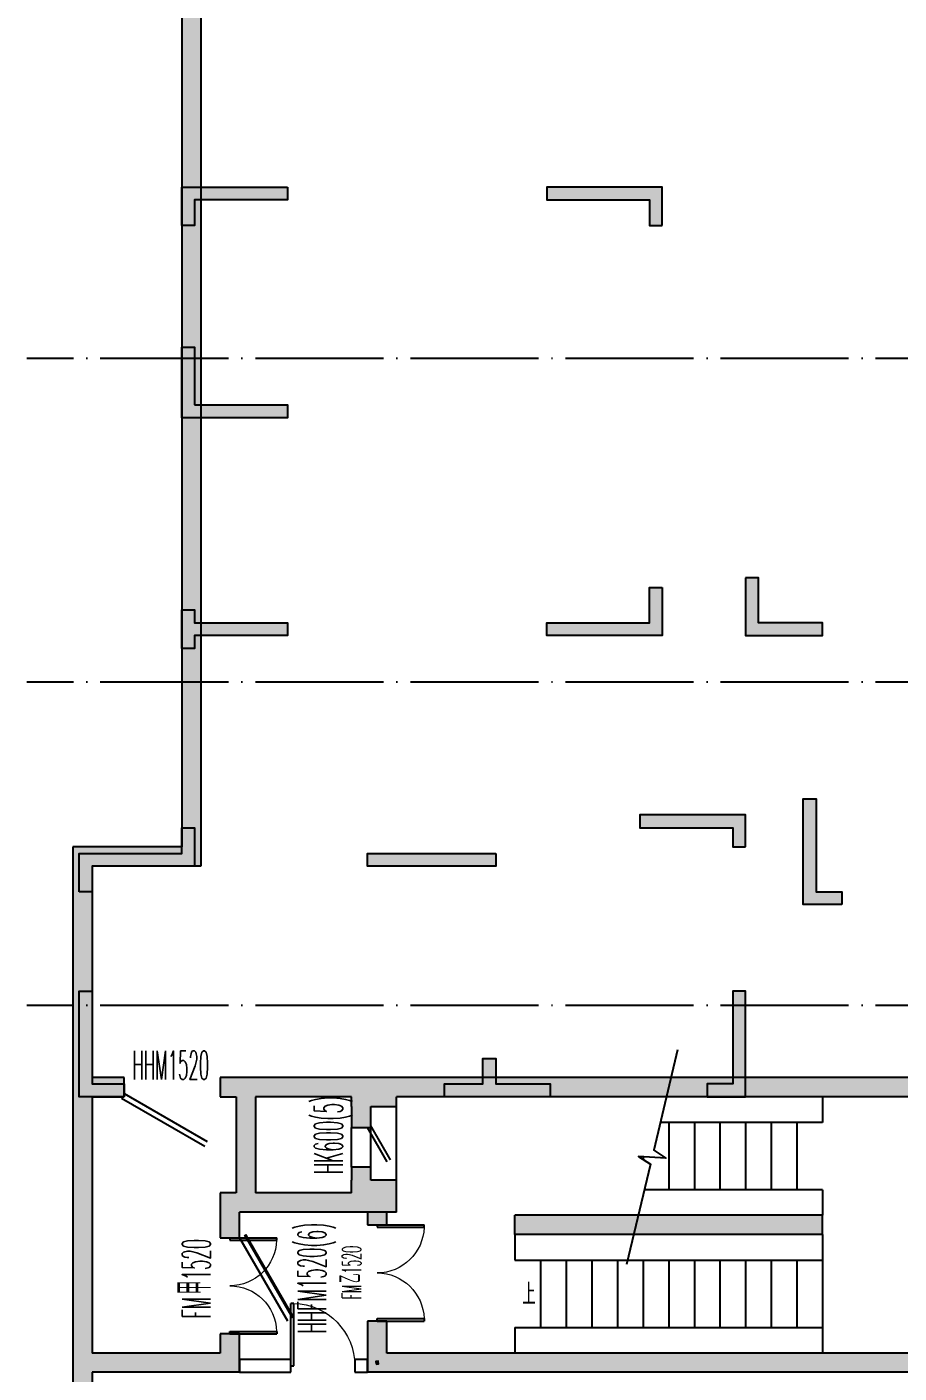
# Model space of a CAD drawing. Header units: millimetres. Extents: x 1337745 to 1642153, y -192803 to 266425.
# Drawn here: x 1369803 to 1383414, y 144361 to 165374 of the extents above; entities that cross this region are included whole.
import ezdxf

# ---------------------------------------------------------------- set-up
doc = ezdxf.new("R2010")
doc.units = ezdxf.units.MM
doc.header["$LTSCALE"] = 1000
doc.header["$MEASUREMENT"] = 0
doc.linetypes.add('DOTE', pattern=[2.4200000000000004, 2, -0.2, 0.02, -0.2])
for name, color, linetype in [('A-Stair', 4, 'Continuous'), ('DIM_SYMB', 7, 'Continuous'), ('DOOR_FIRE', 4, 'Continuous'), ('DOOR_FIRE_TEXT', 7, 'Continuous'), ('DOTE', 16, 'DOTE'), ('PROMPT', 1, 'Continuous'), ('PUB_HATCH', 8, 'Continuous'), ('PUB_TEXT', 7, 'Continuous'), ('WALL', 2, 'Continuous'), ('WINDOW', 4, 'Continuous'), ('WINDOW_TEXT', 7, 'Continuous'), ('剪力墙', 6, 'Continuous'), ('砖墙', 30, 'Continuous')]:
    doc.layers.add(name, color=color, linetype=linetype)
doc.styles.add('_TCH_DIM', font='SIMPLEX.shx', dxfattribs={"width": 0.85, "bigfont": 'GBCBIG.shx'})
doc.styles.add('_TCH_WINDOW', font='SIMPLEX.shx', dxfattribs={"width": 0.6, "height": 3.5, "bigfont": 'GBCBIG.shx'})

# ---------------------------------------------------------------- blocks, each defined once
blk = doc.blocks.new('jgjlq030328')
at = {"layer": 'PUB_HATCH'}
for points in [[(-245334.9918202752, 18311.90654077983), (-245334.9918202752, 17711.90654077983), (-246984.9918202752, 17711.90654077983), (-246984.9918202752, 17911.90654077983), (-245534.9918202752, 17911.90654077983), (-245534.9918202752, 18311.90654077983)], [(-250434.9918202752, 16811.90654077983), (-249534.9918202752, 16811.90654077983), (-249534.9918202752, 18011.90654077983), (-249734.9918202752, 18011.90654077983), (-249734.9918202752, 17011.90654077983), (-250434.9918202752, 17011.90654077983)], [(-246234.9918202752, 16811.90654077983), (-246734.9918202752, 16811.90654077983), (-246734.9918202752, 15161.90654077983), (-246534.9918202752, 15161.90654077983), (-246534.9918202752, 16611.90654077983), (-246234.9918202752, 16611.90654077983)], [(-242334.9918202752, 16211.90654077983), (-242334.9918202752, 16811.90654077983), (-243984.9918202752, 16811.90654077983), (-243984.9918202752, 16611.90654077983), (-242534.9918202752, 16611.90654077983), (-242534.9918202752, 16211.90654077983)], [(-255934.9918202752, 15511.90654077983), (-256534.9918202752, 15511.90654077983), (-256534.9918202752, 13711.90654077983), (-256334.9918202752, 13711.90654077983), (-256334.9918202752, 15311.90654077983), (-255934.9918202752, 15311.90654077983)], [(-250284.9918202752, 15511.90654077983), (-249534.9918202752, 15511.90654077983), (-249534.9918202752, 13711.90654077983), (-249734.9918202752, 13711.90654077983), (-249734.9918202752, 15311.90654077983), (-250284.9918202752, 15311.90654077983)], [(-242334.9918202752, 13761.90654077983), (-242334.9918202752, 12111.90654077983), (-242534.9918202752, 12111.90654077983), (-242534.9918202752, 12711.90654077983), (-242934.9918202752, 12711.90654077983), (-242934.9918202752, 12911.90654077983), (-242534.9918202752, 12911.90654077983), (-242534.9918202752, 13761.90654077983)], [(-246134.9918202752, 12911.90654077983), (-245934.9918202752, 12911.90654077983), (-245934.9918202752, 10911.90654077983), (-246134.9918202752, 10911.90654077983), (-246134.9918202752, 12711.90654077983)], [(-256534.9918202752, 9661.906540779833), (-256334.9918202752, 9661.906540779833), (-256334.9918202752, 8211.906540779833), (-255934.9918202752, 8211.906540779833), (-255934.9918202752, 8011.906540779833), (-256534.9918202752, 8011.906540779833)], [(-253134.9918202752, 8211.906540779833), (-253134.9918202752, 9661.906540779833), (-252934.9918202752, 9661.906540779833), (-252934.9918202752, 8011.906540779833), (-254034.9918202752, 8011.906540779833), (-254034.9918202752, 8211.906540779833)], [(-249934.9918202752, 8011.906540779833), (-249934.9918202752, 8211.906540779833), (-249734.9918202752, 8211.906540779833), (-249734.9918202752, 9661.906540779833), (-249534.9918202752, 9661.906540779833), (-249534.9918202752, 8211.906540779833), (-249334.9918202752, 8211.906540779833), (-249334.9918202752, 8011.906540779833)], [(-245534.9918202752, 6411.906540779833), (-245934.9918202752, 6411.906540779833), (-246134.9918202752, 6411.906540779833), (-246134.9918202752, 8011.906540779833), (-246534.9918202752, 8011.906540779833), (-246534.9918202752, 8211.906540779833), (-245934.9918202752, 8211.906540779833), (-245934.9918202752, 6611.906540779833), (-245534.9918202752, 6611.906540779833)], [(-242334.9918202752, 7111.906540779833), (-242334.9918202752, 6411.906540779833), (-243984.9918202752, 6411.906540779833), (-243984.9918202752, 6611.906540779833), (-242534.9918202752, 6611.906540779833), (-242534.9918202752, 7111.906540779833)]]:
    blk.add_hatch(color=256, dxfattribs=at).paths.add_polyline_path(points)
at = {"layer": '剪力墙'}
for points in [[(-245334.9918202752, 18311.90654077983), (-245334.9918202752, 17711.90654077983), (-246984.9918202752, 17711.90654077983), (-246984.9918202752, 17911.90654077983), (-245534.9918202752, 17911.90654077983), (-245534.9918202752, 18311.90654077983)], [(-250434.9918202752, 16811.90654077983), (-249534.9918202752, 16811.90654077983), (-249534.9918202752, 18011.90654077983), (-249734.9918202752, 18011.90654077983), (-249734.9918202752, 17011.90654077983), (-250434.9918202752, 17011.90654077983)], [(-246234.9918202752, 16811.90654077983), (-246734.9918202752, 16811.90654077983), (-246734.9918202752, 15161.90654077983), (-246534.9918202752, 15161.90654077983), (-246534.9918202752, 16611.90654077983), (-246234.9918202752, 16611.90654077983)], [(-242334.9918202752, 16211.90654077983), (-242334.9918202752, 16811.90654077983), (-243984.9918202752, 16811.90654077983), (-243984.9918202752, 16611.90654077983), (-242534.9918202752, 16611.90654077983), (-242534.9918202752, 16211.90654077983)], [(-255934.9918202752, 15511.90654077983), (-256534.9918202752, 15511.90654077983), (-256534.9918202752, 13711.90654077983), (-256334.9918202752, 13711.90654077983), (-256334.9918202752, 15311.90654077983), (-255934.9918202752, 15311.90654077983)], [(-250284.9918202752, 15511.90654077983), (-249534.9918202752, 15511.90654077983), (-249534.9918202752, 13711.90654077983), (-249734.9918202752, 13711.90654077983), (-249734.9918202752, 15311.90654077983), (-250284.9918202752, 15311.90654077983)], [(-242334.9918202752, 13761.90654077983), (-242334.9918202752, 12111.90654077983), (-242534.9918202752, 12111.90654077983), (-242534.9918202752, 12711.90654077983), (-242934.9918202752, 12711.90654077983), (-242934.9918202752, 12911.90654077983), (-242534.9918202752, 12911.90654077983), (-242534.9918202752, 13761.90654077983)], [(-246134.9918202752, 12911.90654077983), (-245934.9918202752, 12911.90654077983), (-245934.9918202752, 10911.90654077983), (-246134.9918202752, 10911.90654077983), (-246134.9918202752, 12711.90654077983)], [(-256534.9918202752, 9661.906540779833), (-256334.9918202752, 9661.906540779833), (-256334.9918202752, 8211.906540779833), (-255934.9918202752, 8211.906540779833), (-255934.9918202752, 8011.906540779833), (-256534.9918202752, 8011.906540779833)], [(-253134.9918202752, 8211.906540779833), (-253134.9918202752, 9661.906540779833), (-252934.9918202752, 9661.906540779833), (-252934.9918202752, 8011.906540779833), (-254034.9918202752, 8011.906540779833), (-254034.9918202752, 8211.906540779833)], [(-245534.9918202752, 6411.906540779833), (-245934.9918202752, 6411.906540779833), (-246134.9918202752, 6411.906540779833), (-246134.9918202752, 8011.906540779833), (-246534.9918202752, 8011.906540779833), (-246534.9918202752, 8211.906540779833), (-245934.9918202752, 8211.906540779833), (-245934.9918202752, 6611.906540779833), (-245534.9918202752, 6611.906540779833)], [(-242334.9918202752, 7111.906540779833), (-242334.9918202752, 6411.906540779833), (-243984.9918202752, 6411.906540779833), (-243984.9918202752, 6611.906540779833), (-242534.9918202752, 6611.906540779833), (-242534.9918202752, 7111.906540779833)]]:
    blk.add_lwpolyline(points, close=True, dxfattribs=at)
for points in [[(-246134.9918202752, 12711.90654077983), (-246134.9918202752, 12711.90654077983)], [(-249934.9918202752, 8011.906540779833), (-249934.9918202752, 8211.906540779833), (-249734.9918202752, 8211.906540779833), (-249734.9918202752, 9661.906540779833), (-249534.9918202752, 9661.906540779833), (-249534.9918202752, 8211.906540779833), (-249334.9918202752, 8211.906540779833), (-249334.9918202752, 8011.906540779833), (-249934.9918202752, 8011.906540779833), (-249534.9918202752, 8011.906540779833)], [(-256534.9918202752, 8211.906540779833), (-256534.9918202752, 8211.906540779833)], [(-252934.9918202752, 8211.906540779833), (-252934.9918202752, 8211.906540779833)]]:
    blk.add_lwpolyline(points, dxfattribs=at)
blk = doc.blocks.new('$DorLib2D$00000182')
at = {"color": 0}
for p, q in [((-0.5266666666713373, 0.1128546881980927), (0.3393587371131073, 0.6128546881980945)), ((-0.5000000000047109, 0.06666666666294674), (0.3660254037797355, 0.5666666666629521))]:
    blk.add_line(p, q, dxfattribs=at)
blk = doc.blocks.new('$DorLib2D$00000191')
at = {"color": 0}
blk.add_line((-0.5000000000157989, 0.1499999999964565), (0.3660254037903883, 0.6500000000090793), dxfattribs=at)
at = {"color": 0, "const_width": 0.05}
blk.add_lwpolyline([(-0.5500000000157925, 0.2366025403748857), (0.3160254037905226, 0.7366025403875369)], dxfattribs=at)
blk = doc.blocks.new('$DorLib2D$00000193')
at = {"color": 0}
blk.add_line((-0.4999999999943885, 0.09999999999833165), (0.3660254037900739, 0.5999999999983903), dxfattribs=at)
at = {"color": 0, "const_width": 0.03333333333333333}
blk.add_lwpolyline([(-0.53333333332764, 0.1577350269172744), (0.3326920704568348, 0.6577350269173916)], dxfattribs=at)
blk = doc.blocks.new('$DorLib2D$00000002')
for p, q in [((-0.5, -5.684341886080802e-17), (-0.5000000000000007, 0.4875)), ((-0.4750000000000007, 0.4875), (-0.5000000000000007, 0.4875)), ((-0.475, -2.842170943040401e-17), (-0.4750000000000007, 0.4875)), ((0.475, -2.842170943040401e-17), (0.4750000000000007, 0.4875)), ((0.4750000000000007, 0.4875), (0.5000000000000007, 0.4875)), ((0.5, -5.684341886080802e-17), (0.5000000000000007, 0.4875)), ((-0.5, -5.684341886080802e-17), (-0.475, -2.842170943040401e-17)), ((0.5, -5.684341886080802e-17), (0.475, -2.842170943040401e-17))]:
    blk.add_line(p, q)
at = {"lineweight": 13}
for centre, start, end in [((-0.4875, -4.263256414560601e-17), 0, 88.53071641864632), ((0.4875, -4.263256414560601e-17), 91.4692835813537, 180)]:
    blk.add_arc(centre, 0.4875, start, end, dxfattribs=at)
blk = doc.blocks.new('$DorLib2D$00000001')
for p, q in [((0.45, 0.9750000000000001), (0.5000000000000002, 0.9750000000000001)), ((0.45, 0), (0.45, 0.9750000000000001)), ((0.5, 0), (0.5, 0.9750000000000001)), ((0.5, 0), (0.45, 0))]:
    blk.add_line(p, q)
at = {"lineweight": 13}
blk.add_arc((0.475, 0), 0.975, 91.4692835813538, 180, dxfattribs=at)

msp = doc.modelspace()

# ---------------------------------------------------------------- hatches: boundary and pattern name
at = {"layer": 'PUB_HATCH'}
for points in [[(1372519.178127716, 196574.0955879191), (1372219.178127713, 196874.0955879206), (1372219.178127715, 152574.0955866533), (1372519.178127717, 152274.0955866482)], [(1370819.178154569, 152274.0955866913), (1370519.178154563, 152574.0955866963), (1370519.178154558, 148824.0955867466), (1370719.178154564, 148824.0955867452), (1370819.17815457, 148974.0955867488)], [(1372519.178127717, 152274.0955866482), (1372219.178127715, 152574.0955866533), (1370519.178154563, 152574.0955866963), (1370819.178154569, 152274.0955866913)], [(1370719.178154564, 148824.0955867452), (1370519.178154558, 148824.0955867466), (1370519.17815456, 144524.0955866723), (1370719.178154561, 144524.0955866706), (1370819.178154565, 144674.0955866669), (1370819.178154564, 148674.0955867404)], [(1370819.178154564, 148674.0955867404), (1371319.178154196, 148674.0955867569), (1371319.178154204, 148974.0955866895), (1370819.17815457, 148974.0955867488), (1370719.178154564, 148824.0955867452)], [(1373219.178154084, 148974.0955866817), (1372819.178154203, 148974.0955866475), (1372819.178154196, 148674.0955867188), (1373069.178154056, 148674.0955866832), (1373219.178154066, 148774.0955866902)], [(1373219.178154065, 148774.0955866902), (1373069.178154056, 148674.0955866832), (1373069.178154095, 147174.0955864419), (1373219.178154107, 147074.0955864193), (1373369.178154096, 147174.0955864229), (1373369.178154056, 148674.0955867057)], [(1375152.51134817, 148774.0955866427), (1375019.178010518, 148974.095586636), (1373219.178154084, 148974.0955866817), (1373219.178154066, 148774.0955866902), (1373369.178154056, 148674.0955867057), (1374869.178016965, 148674.0955866677)], [(1384219.178154174, 148674.0955864044), (1384519.178154177, 148974.0955863954), (1375019.178010518, 148974.095586636), (1375152.51134817, 148774.0955866426), (1375569.178017027, 148674.095586624)], [(1372819.178154105, 147174.0955864354), (1372819.178154115, 146474.0955866141), (1373119.178154178, 146474.0955866223), (1373119.17815414, 146874.0955859551)], [(1373219.178154107, 147074.0955864192), (1373069.178154095, 147174.0955864419), (1372819.178154105, 147174.0955864354), (1373119.17815414, 146874.0955859551), (1373219.178154132, 146874.095586393)], [(1375569.178154069, 146874.0955864775), (1374869.17815407, 147174.0955864614), (1373369.178154096, 147174.0955864229), (1373219.178154107, 147074.0955864193), (1373219.178154132, 146874.095586393)], [(1375119.178154172, 146874.0955864332), (1375119.178154173, 146674.0955863703), (1375419.1781542, 146674.0955863782), (1375419.178154173, 146874.0955864412)], [(1382219.178154154, 146824.0955863793), (1377419.178154154, 146824.0955865011), (1377419.178154147, 146524.0955865009), (1382219.178154146, 146524.0955863793)], [(1375419.178154212, 144674.0955865589), (1375419.178154226, 145174.0955863781), (1375119.178154202, 145174.09558637), (1375119.178154221, 144374.0955865479)], [(1373119.178154206, 144374.0955866139), (1373119.178154219, 144974.0955867236), (1372819.178154155, 144974.0955867156), (1372819.178154171, 144674.0955866163)], [(1373119.178154206, 144374.0955866139), (1372819.178154171, 144674.0955866163), (1370819.178154565, 144674.0955866669), (1370719.178154561, 144524.0955866706), (1370819.178154558, 144374.0955866723)], [(1384369.178154069, 144574.0955863273), (1384219.178154069, 144674.0955863355), (1375419.178154212, 144674.0955865589), (1375119.178154221, 144374.0955865479), (1384369.178154074, 144374.0955863246)], [(1370719.178154561, 144524.0955866706), (1370519.17815456, 144524.0955866723), (1370519.178154564, 134229.5851764969), (1370819.178154564, 134229.5851764968), (1370819.178154558, 144374.0955866723)]]:
    msp.add_hatch(color=256, dxfattribs=at).paths.add_polyline_path(points)
at = {"layer": 'PUB_HATCH', "linetype": 'ByBlock'}
for points in [[(1374869.178023256, 148524.0955800997), (1375569.178023256, 148524.0956098282), (1375569.178017027, 148674.095586624), (1375152.51134817, 148774.0955866427), (1374869.178016965, 148674.0955866677)], [(1374869.178023256, 148524.0955694015), (1374869.178060806, 148194.0955694494), (1375169.178060905, 148194.0956035865), (1375169.178023256, 148524.0956035386)], [(1375169.178154115, 147374.095603509), (1375169.178131454, 147574.0956034846), (1374869.178131356, 147574.0955693476), (1374869.178154115, 147374.0955693719)], [(1374869.17815407, 147174.0955864614), (1375569.178154069, 146874.0955864775), (1375569.178154115, 147374.0955864451), (1374869.178154115, 147374.0955864392)]]:
    msp.add_hatch(color=256, dxfattribs=at).paths.add_polyline_path(points)

# ---------------------------------------------------------------- linework, layer by layer
at = {"layer": 'A-Stair'}
for p, q in [((1382219.178154205, 148674.0955863766, 0.00606210635075503), (1382219.178154194, 148274.0955863747, 0.00606210635075503)), ((1382219.178154194, 148274.0955863747, 0.00606210635075503), (1379688.563023149, 148274.0955864415, 0.00606210635075503)), ((1379819.178154194, 148274.0955864382, 0.00606210635075503), (1379819.178154165, 147224.0955864378, 0.00606210635075503)), ((1380219.178154194, 148274.0955864278, 0.00606210635075503), (1380219.178154166, 147224.0955864273, 0.00606210635075503)), ((1380619.178154194, 148274.095586417, 0.00606210635075503), (1380619.178154165, 147224.0955864169, 0.00606210635075503)), ((1381019.178154194, 148274.0955864066, 0.00606210635075503), (1381019.178154166, 147224.0955864064, 0.00606210635075503)), ((1381419.178154194, 148274.095586396, 0.00606210635075503), (1381419.178154166, 147224.0955863955, 0.00606210635075503)), ((1381819.178154194, 148274.0955863854, 0.00606210635075503), (1381819.178154165, 147224.0955863855, 0.00606210635075503)), ((1379419.17815418, 147738.3495389793, 0.00606210635075503), (1379419.178154178, 147695.6116477225, 0.00606210635075503)), ((1382219.178154166, 147224.0955863746, 0.00606210635075503), (1379439.206863887, 147224.0955864481, 0.00606210635075503)), ((1382219.178154166, 147224.0955863746, 0.00606210635075503), (1382219.178154154, 146824.0955863752, 0.00606210635075503)), ((1377419.178154146, 146524.0955865059, 0.00606210635075503), (1377419.178154136, 146124.0955865051, 0.00606210635075503)), ((1382219.178154147, 146524.0955863791, 0.00606210635075503), (1382219.178154099, 144674.0955863713, 0.00606210635075503)), ((1377419.178154136, 146124.0955865051, 0.00606210635075503), (1382219.178154136, 146124.0955863787, 0.00606210635075503)), ((1377819.178154136, 146124.095586495, 0.00606210635075503), (1377819.178154109, 145074.0955864951, 0.00606210635075503)), ((1378219.178154136, 146124.0955864843, 0.00606210635075503), (1378219.178154109, 145074.0955864844, 0.00606210635075503)), ((1378619.178154136, 146124.0955864736, 0.00606210635075503), (1378619.178154109, 145074.0955864741, 0.00606210635075503)), ((1379019.178154136, 146124.0955864632, 0.00606210635075503), (1379019.178154108, 145074.0955864634, 0.00606210635075503)), ((1379419.178154136, 146124.0955864526, 0.00606210635075503), (1379419.178154109, 145074.0955864527, 0.00606210635075503)), ((1379819.178154136, 146124.095586442, 0.00606210635075503), (1379819.178154109, 145074.0955864423, 0.00606210635075503)), ((1380219.178154136, 146124.0955864313, 0.00606210635075503), (1380219.178154109, 145074.0955864317, 0.00606210635075503)), ((1380619.178154136, 146124.0955864209, 0.00606210635075503), (1380619.178154108, 145074.0955864211, 0.00606210635075503)), ((1381019.178154136, 146124.0955864103, 0.00606210635075503), (1381019.178154109, 145074.0955864103, 0.00606210635075503)), ((1381419.178154136, 146124.0955863998, 0.00606210635075503), (1381419.178154109, 145074.0955863998, 0.00606210635075503)), ((1381819.178154136, 146124.095586389, 0.00606210635075503), (1381819.178154109, 145074.0955863894, 0.00606210635075503)), ((1377419.17815411, 145074.0955865053, 0.00606210635075503), (1382219.178154108, 145074.0955863788, 0.00606210635075503)), ((1377419.17815411, 145074.0955865053, 0.00606210635075503), (1377419.1781541, 144674.0955865001, 0.00606210635075503))]:
    msp.add_line(p, q, dxfattribs=at)
at = {"layer": 'DIM_SYMB', "elevation": 4.740526562506619e-08}
msp.add_lwpolyline([(1379957.811697155, 149407.8598717959), (1379585.594783464, 147840.5123455492), (1379772.251814226, 147717.6251172335), (1379346.505430692, 147742.6152215872), (1379533.607204859, 147621.6007385685), (1379161.390291167, 146054.2532123219)], dxfattribs=at)
msp.add_lwpolyline([(1377819.178154123, 145599.0955863753, 0, 0, 0), (1383219.728423676, 145599.0955863753, 0, 0, 0), (1383219.728423676, 147749.0955864378, 0, 0, 0), (1380119.17815418, 147749.0955864378, 80.00000000000001, 0, 0), (1379819.17815418, 147749.0955864377, 0, 0, 0)], format="xyseb", dxfattribs=at)
at = {"layer": 'DOTE'}
for p, q in [((1481847.478085001, 160198.5645596617), (1369802.561358489, 160198.5645596615)), ((1481847.478085, 155148.5645596617), (1369802.561358489, 155148.5645596614)), ((1481847.478085, 150098.5645596617), (1369802.561358489, 150098.5645596615))]:
    msp.add_line(p, q, dxfattribs=at)
at = {"layer": 'PROMPT'}
for p, q in [((1375247.055436862, 144541.7190190078, 4.740526562506619e-08), (1375291.300871524, 144506.4721537355, 4.740526562506619e-08)), ((1375251.554721557, 144501.9728690403, 4.740526562506619e-08), (1375286.801586829, 144546.2183037029, 4.740526562506619e-08))]:
    msp.add_line(p, q, dxfattribs=at)
at = {"layer": 'PROMPT', "elevation": 4.740526562506619e-08}
msp.add_lwpolyline([(1375251.554721557, 144501.9728690403), (1375291.300871524, 144506.4721537355), (1375286.801586829, 144546.2183037029), (1375247.055436862, 144541.7190190078)], close=True, dxfattribs=at)
at = {"layer": 'WALL'}
for p, q in [((1372219.178127713, 196874.0955879206, 4.740526562506619e-08), (1372219.178127715, 152574.0955866533, 4.740526562506619e-08)), ((1372519.178127716, 196574.0955879191, 4.740526562506619e-08), (1372519.178127717, 152274.0955866482, 4.740526562506619e-08)), ((1370519.178154563, 152574.0955866963, 4.740526562506619e-08), (1370519.178154558, 148824.0955867466, 4.740526562506619e-08)), ((1372219.178127715, 152574.0955866533, 4.740526562506619e-08), (1370519.178154563, 152574.0955866963, 4.740526562506619e-08)), ((1370819.178154569, 152274.0955866913, 4.740526562506619e-08), (1370819.17815457, 148974.0955867488, 4.740526562506619e-08)), ((1372519.178127717, 152274.0955866482, 4.740526562506619e-08), (1370819.178154569, 152274.0955866913, 4.740526562506619e-08)), ((1370519.178154558, 148824.0955867466, 4.740526562506619e-08), (1370519.17815456, 144524.0955866723, 4.740526562506619e-08)), ((1371319.178154204, 148974.0955866895, 4.740526562506619e-08), (1370819.17815457, 148974.0955867488, 4.740526562506619e-08)), ((1371319.178154196, 148674.0955867569, 4.740526562506619e-08), (1371319.178154204, 148974.0955866895, 4.740526562506619e-08)), ((1373219.178154084, 148974.0955866817, 4.740526562506619e-08), (1372819.178154203, 148974.0955866475, 4.740526562506619e-08)), ((1372819.178154203, 148974.0955866475, 4.740526562506619e-08), (1372819.178154196, 148674.0955867188, 4.740526562506619e-08)), ((1375019.178010518, 148974.095586636, 4.740526562506619e-08), (1373219.178154084, 148974.0955866817, 4.740526562506619e-08)), ((1384519.178154177, 148974.0955863954, 4.740526562506619e-08), (1375019.178010518, 148974.095586636, 4.740526562506619e-08)), ((1370819.178154564, 148674.0955867404, 4.740526562506619e-08), (1370819.178154565, 144674.0955866669, 4.740526562506619e-08)), ((1370819.178154564, 148674.0955867404, 4.740526562506619e-08), (1371319.178154196, 148674.0955867569, 4.740526562506619e-08)), ((1372819.178154196, 148674.0955867188, 4.740526562506619e-08), (1373069.178154056, 148674.0955866832, 4.740526562506619e-08)), ((1373069.178154056, 148674.0955866832, 4.740526562506619e-08), (1373069.178154095, 147174.0955864419, 4.740526562506619e-08)), ((1373369.178154056, 148674.0955867057, 4.740526562506619e-08), (1373369.178154096, 147174.0955864229, 4.740526562506619e-08)), ((1374869.178016965, 148674.0955866677, 4.740526562506619e-08), (1373369.178154056, 148674.0955867057, 4.740526562506619e-08)), ((1384219.178154174, 148674.0955864044, 4.740526562506619e-08), (1375569.178017027, 148674.095586624, 4.740526562506619e-08)), ((1372819.178154105, 147174.0955864354, 4.740526562506619e-08), (1372819.178154115, 146474.0955866141, 4.740526562506619e-08)), ((1373069.178154095, 147174.0955864419, 4.740526562506619e-08), (1372819.178154105, 147174.0955864354, 4.740526562506619e-08)), ((1374869.17815407, 147174.0955864614, 4.740526562506619e-08), (1373369.178154096, 147174.0955864229, 4.740526562506619e-08)), ((1373119.178154178, 146474.0955866223, 4.740526562506619e-08), (1373119.17815414, 146874.0955859551, 4.740526562506619e-08)), ((1373219.178154132, 146874.095586393, 4.740526562506619e-08), (1373119.17815414, 146874.0955859551, 4.740526562506619e-08)), ((1375569.178154069, 146874.0955864775, 4.740526562506619e-08), (1373219.178154132, 146874.095586393, 4.740526562506619e-08)), ((1375119.178154172, 146874.0955864332, 4.740526562506619e-08), (1375119.178154173, 146674.0955863703, 4.740526562506619e-08)), ((1375419.178154173, 146874.0955864412, 4.740526562506619e-08), (1375119.178154172, 146874.0955864332, 4.740526562506619e-08)), ((1375119.178154173, 146674.0955863703, 4.740526562506619e-08), (1375419.1781542, 146674.0955863782, 4.740526562506619e-08)), ((1375419.1781542, 146674.0955863782, 4.740526562506619e-08), (1375419.178154173, 146874.0955864412, 4.740526562506619e-08)), ((1382219.178154154, 146824.0955863793, 4.740526562506619e-08), (1377419.178154154, 146824.0955865011, 4.740526562506619e-08)), ((1377419.178154147, 146524.0955865009, 4.740526562506619e-08), (1377419.178154154, 146824.0955865011, 4.740526562506619e-08)), ((1382219.178154146, 146524.0955863793, 4.740526562506619e-08), (1382219.178154154, 146824.0955863793, 4.740526562506619e-08)), ((1372819.178154115, 146474.0955866141, 4.740526562506619e-08), (1373119.178154178, 146474.0955866223, 4.740526562506619e-08)), ((1382219.178154146, 146524.0955863793, 4.740526562506619e-08), (1377419.178154147, 146524.0955865009, 4.740526562506619e-08)), ((1375419.178154226, 145174.0955863781, 4.740526562506619e-08), (1375119.178154202, 145174.09558637, 4.740526562506619e-08)), ((1375119.178154202, 145174.09558637, 4.740526562506619e-08), (1375119.178154221, 144374.0955865479, 4.740526562506619e-08)), ((1375419.178154212, 144674.0955865589, 4.740526562506619e-08), (1375419.178154226, 145174.0955863781, 4.740526562506619e-08)), ((1373119.178154219, 144974.0955867236, 4.740526562506619e-08), (1372819.178154155, 144974.0955867156, 4.740526562506619e-08)), ((1372819.178154155, 144974.0955867156, 4.740526562506619e-08), (1372819.178154171, 144674.0955866163, 4.740526562506619e-08)), ((1373119.178154206, 144374.0955866139, 4.740526562506619e-08), (1373119.178154219, 144974.0955867236, 4.740526562506619e-08)), ((1372819.178154171, 144674.0955866163, 4.740526562506619e-08), (1370819.178154565, 144674.0955866669, 4.740526562506619e-08)), ((1384219.178154069, 144674.0955863355, 4.740526562506619e-08), (1375419.178154212, 144674.0955865589, 4.740526562506619e-08)), ((1370519.17815456, 144524.0955866723, 4.740526562506619e-08), (1370519.178154564, 134229.5851764969, 4.740526562506619e-08)), ((1370819.178154558, 144374.0955866723, 4.740526562506619e-08), (1370819.178154564, 134229.5851764968, 4.740526562506619e-08)), ((1373119.178154206, 144374.0955866139, 4.740526562506619e-08), (1370819.178154558, 144374.0955866723, 4.740526562506619e-08)), ((1384369.178154074, 144374.0955863246, 4.740526562506619e-08), (1375119.178154221, 144374.0955865479, 4.740526562506619e-08))]:
    msp.add_line(p, q, dxfattribs=at)
at = {"layer": 'WALL', "linetype": 'ByBlock'}
for p, q in [((1374869.178023256, 148524.0955800997, 4.740526562506619e-08), (1374869.178016965, 148674.0955866677, 4.740526562506619e-08)), ((1375569.178023256, 148524.0956098282, 4.740526562506619e-08), (1375569.178017027, 148674.095586624, 4.740526562506619e-08)), ((1374869.178023256, 148524.0955694015, 4.740526562506619e-08), (1374869.178060806, 148194.0955694494, 4.740526562506619e-08)), ((1375169.178023256, 148524.0956035386, 4.740526562506619e-08), (1375569.178023256, 148524.0956098282, 4.740526562506619e-08)), ((1375169.178060905, 148194.0956035865, 4.740526562506619e-08), (1375169.178023256, 148524.0956035386, 4.740526562506619e-08)), ((1374869.178060806, 148194.0955694494, 4.740526562506619e-08), (1375169.178060905, 148194.0956035865, 4.740526562506619e-08)), ((1375169.178131454, 147574.0956034846, 4.740526562506619e-08), (1374869.178131356, 147574.0955693476, 4.740526562506619e-08)), ((1374869.178131356, 147574.0955693476, 4.740526562506619e-08), (1374869.178154115, 147374.0955693719, 4.740526562506619e-08)), ((1375169.178154115, 147374.095603509, 4.740526562506619e-08), (1375169.178131454, 147574.0956034846, 4.740526562506619e-08)), ((1374869.17815407, 147174.0955864614, 4.740526562506619e-08), (1374869.178154115, 147374.0955864392, 4.740526562506619e-08)), ((1375569.178154115, 147374.0955864451, 4.740526562506619e-08), (1375169.178154115, 147374.095603509, 4.740526562506619e-08)), ((1375569.178154069, 146874.0955864775, 4.740526562506619e-08), (1375569.178154115, 147374.0955864451, 4.740526562506619e-08))]:
    msp.add_line(p, q, dxfattribs=at)
at = {"layer": 'WINDOW'}
for p, q in [((1375569.178154115, 147374.0955864532, 4.740526559555986e-08), (1375569.178023257, 148524.0956144994, 4.740526559555986e-08)), ((1374869.178131357, 147574.095569433, 0.006062106350755001), (1374869.178060807, 148194.095569433, 0.006062106350755001)), ((1375169.178131357, 147574.0956035701, 0.006062106350755001), (1375169.178060807, 148194.0956035701, 0.006062106350755001))]:
    msp.add_line(p, q, dxfattribs=at)
at = {"layer": '砖墙', "linetype": 'ByBlock'}
for p, q in [((1373919.178154094, 144574.0955864527, 4.740526562506619e-08), (1373119.178154436, 144574.0955864441, 4.740526562506619e-08)), ((1373119.178154436, 144574.0955864441, 4.740526562506619e-08), (1373119.178154446, 144374.095586444, 4.740526562506619e-08)), ((1373919.178154105, 144374.0955864916, 4.740526562506619e-08), (1373919.178154094, 144574.0955864527, 4.740526562506619e-08)), ((1375119.178154214, 144574.095586548, 4.740526562506619e-08), (1374919.178154094, 144574.0955865048, 4.740526562506619e-08)), ((1374919.178154094, 144574.0955865048, 4.740526562506619e-08), (1374919.178154105, 144374.0955865436, 4.740526562506619e-08)), ((1375119.178154224, 144374.0955865479, 4.740526562506619e-08), (1375119.178154214, 144574.095586548, 4.740526562506619e-08)), ((1373119.178154446, 144374.095586444, 4.740526562506619e-08), (1373919.178154105, 144374.0955864916, 4.740526562506619e-08)), ((1374919.178154105, 144374.0955865436, 4.740526562506619e-08), (1375119.178154224, 144374.0955865479, 4.740526562506619e-08))]:
    msp.add_line(p, q, dxfattribs=at)

# ---------------------------------------------------------------- block references
at = {"layer": 'DOOR_FIRE'}
for name, p, xscale, yscale, zscale, rotation in [('$DorLib2D$00000002', (1375269.178154198, 145924.09558639, 4.740526562506619e-08), -1500, 1500, 300, 270.0000000015216), ('$DorLib2D$00000002', (1372969.17815416, 145724.0955866497, 4.740526562506619e-08), -1500, 1500, 100, 270.0000000015226), ('$DorLib2D$00000001', (1374419.178154092, 144474.0955865117, 4.740526562506619e-08), -1000, 1000, 200, 2.97601943088921e-09)]:
    msp.add_blockref(name, p, dxfattribs=dict(at, xscale=xscale, yscale=yscale, zscale=zscale, rotation=rotation))
at = {"layer": 'WINDOW'}
ref = msp.add_blockref('$DorLib2D$00000182', (1372069.178154166, 148824.095586711, 4.740526562506619e-08), dxfattribs=dict(at, xscale=-1500.000000000001, yscale=1500, zscale=-1500.000000000001, rotation=179.9999999985435))
ref.add_attrib('A', 'HHM1520', (1371448.178154169, 148943.3309492851, 4.740526562506619e-08), dxfattribs={"layer": 'WINDOW_TEXT', "height": 446.25, "style": '_TCH_WINDOW', "width": 0.4235294117647059})
ref = msp.add_blockref('$DorLib2D$00000191', (1375019.178096082, 147884.0955865016, 4.740526562506619e-08), dxfattribs=dict(at, xscale=-620, yscale=-620, zscale=-620, rotation=90.00000651969663))
ref.add_attrib('A', 'HK600(5)', (1374732.594475947, 147465.9046982059, 4.740526562506619e-08), dxfattribs={"layer": 'WINDOW_TEXT', "height": 446.25, "rotation": 90.00000652336426, "style": '_TCH_WINDOW', "width": 0.4235294117647059})
ref = msp.add_blockref('$DorLib2D$00000193', (1372969.178154162, 145724.0955866497, 4.740526562506619e-08), dxfattribs=dict(at, xscale=1500, yscale=1500, zscale=1500, rotation=270.0000000015226))
ref.add_attrib('A', 'HHFM1520(6)', (1374475.20652702, 144976.7095964868, 4.740526562506619e-08), dxfattribs={"layer": 'WINDOW_TEXT', "height": 446.25, "rotation": 90, "style": '_TCH_WINDOW', "width": 0.4235294117647059})
at = {"layer": '剪力墙', "rotation": 269.999999993747}
msp.add_blockref('jgjlq030328', (1364207.271586937, -93660.89623235416, 0.00606210635075503), dxfattribs=at)

# ---------------------------------------------------------------- texts
at = {"layer": 'DOOR_FIRE_TEXT', "style": '_TCH_WINDOW'}
for s, height, width, p in [('1520', 446.25, 0.4235294117647059, (1372669.17815416, 145808.6806930241, 4.740526562506619e-08)), ('1520', 297.5, 0.4235294117647059, (1375019.1781542, 145913.8189906389, 4.740526562506619e-08)), ('乙', 337.5886524822695, 0.6, (1375019.178154203, 145766.3721821283, 4.740526562506619e-08)), ('甲', 506.3829787234043, 0.6, (1372669.178154166, 145587.5104802583, 4.740526562506619e-08)), ('FM', 297.5, 0.4235294117647059, (1375019.17815421, 145514.3721821283, 4.740526562506619e-08)), ('FM', 446.25, 0.4235294117647059, (1372669.178154176, 145209.5104802583, 4.740526562506619e-08))]:
    msp.add_text(s, height=height, rotation=90, dxfattribs=dict(at, width=width)).set_placement(p)
at = {"layer": 'PUB_TEXT', "style": '_TCH_DIM', "width": 0.85}
msp.add_text('上', height=337.5886524822695, dxfattribs=at).set_placement((1377536.94411157, 145424.0955863752, 4.740526562506619e-08))

doc.saveas('drawing.dxf')
